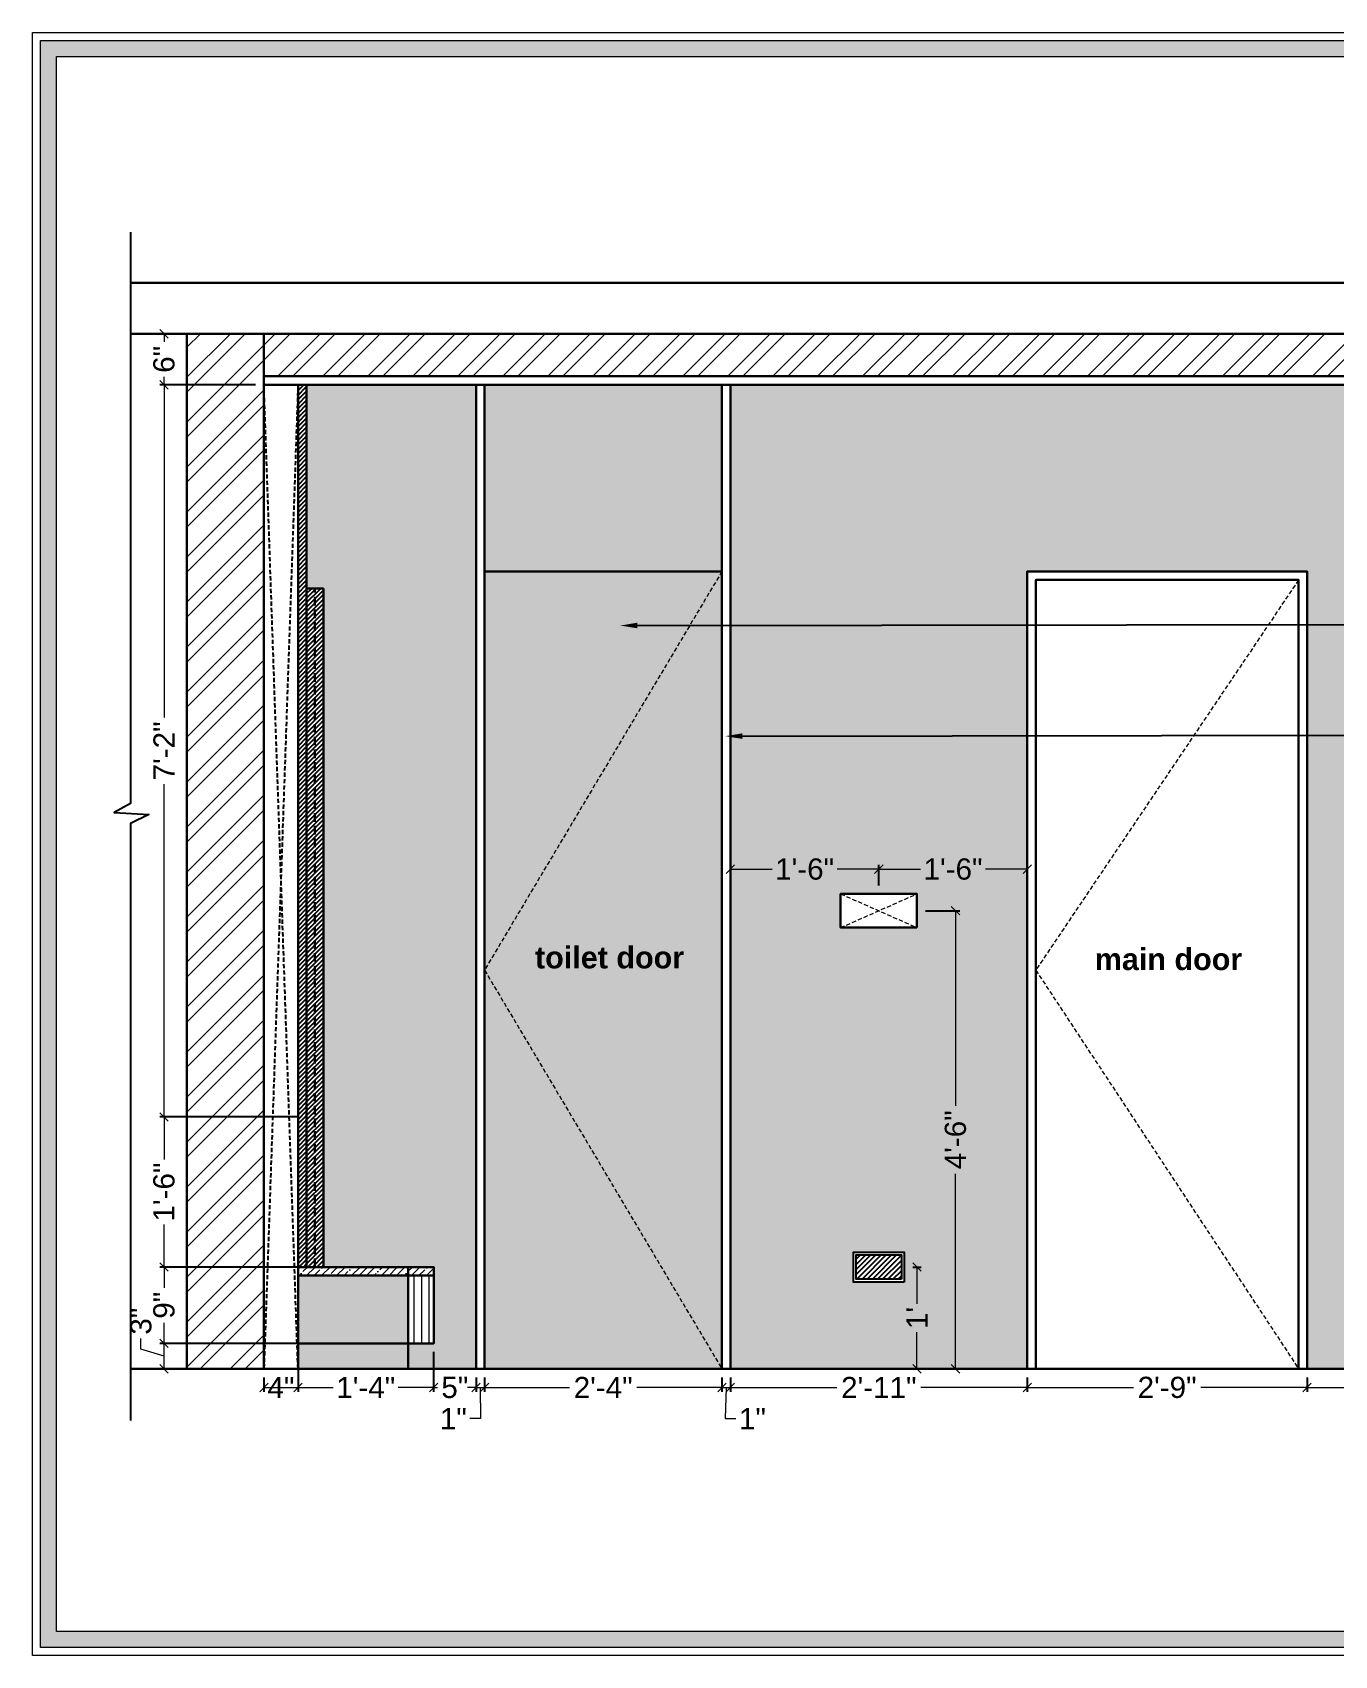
# Model space of a CAD drawing. Header units: millimetres. Extents: x 133760 to 136133, y -184957 to -182282.
# Drawn here: x 134092.3 to 134245.8, y -184296.5 to -184105.2 of the extents above; entities that cross this region are included whole.
import ezdxf
from ezdxf import colors
from ezdxf.entities.mleader import LeaderData, LeaderLine
from ezdxf.math import Vec2, Vec3

# ---------------------------------------------------------------- set-up
doc = ezdxf.new("R2010")
doc.units = ezdxf.units.MM
doc.header["$MEASUREMENT"] = 0
doc.header["$PDMODE"] = 35
for name, pattern in [('00 . GROUND FLOOR$0$DASHED', [0.75, 0.5, -0.25]), ('DASHED', [0.75, 0.5, -0.25]), ('DASHED2', [0.375, 0.25, -0.125]), ('DASHEDX2', [1.5, 1, -0.5])]:
    doc.linetypes.add(name, pattern=pattern)
doc.layers.get('Defpoints').update_dxf_attribs({"color": 220})
doc.layers.add('09ELECTRICAL', color=5, linetype='Continuous')
doc.layers.add('AR HATCH-7', color=7, linetype='Continuous')
for name, color, linetype, lineweight in [('Dimension', 10, 'DASHEDX2', 20), ('ELEC-wires', 1, 'DASHED2', 13), ('FURNITURE', 32, 'Continuous', 9), ('FURNITURE-1', 252, 'Continuous', 13), ('GF FALSE CEILING', 6, 'Continuous', 35), ('SECTION ( SLAB PLine )', 104, 'Continuous', 30), ('Text', 7, 'Continuous', 15), ('wall', 7, 'Continuous', 30)]:
    doc.layers.add(name, color=color, linetype=linetype, lineweight=lineweight)
doc.styles.add('Arial', font='arial.ttf')
doc.styles.get("Standard").update_dxf_attribs({"font": 'arial.ttf', "height": 6})
doc.styles.add('style4', font='ARIALN.TTF')
doc.dimstyles.new('ISO-25', dxfattribs={"dimtxt": 2.5, "dimasz": 1, "dimexe": 0.5, "dimexo": 1, "dimtad": 0, "dimdec": 0, "dimlunit": 4, "dimtxsty": 'Arial', "dimblk": 'OBLIQUE', "dimcen": 2.5, "dimclrd": 1, "dimclre": 1, "dimclrt": 5, "dimadec": 0, "dimazin": 0, "dimtfac": 1, "dimtdec": 0, "dimtmove": 0, "dimatfit": 3, "dimfxl": 1, "dimtfillclr": 5, "dimlwd": -1, "dimarcsym": 0})
pattern_1 = [(45, (-145.17926, 612.36888), (-0.26516504294, 0.26516504294), [])]

# ---------------------------------------------------------------- blocks, each defined once
blk = doc.blocks.new('_Oblique')
at = {"layer": 'wall', "color": 0, "lineweight": -2}
blk.add_line((-0.5, -0.5), (0.5, 0.5), dxfattribs=at)
blk = doc.blocks.new('*D153')
at = {"layer": 'Defpoints', "color": 0, "transparency": 16777216}
for p in [(134107.8, -184259.71), (134124.6, -184259.71), (134123.6, -184262.71)]:
    blk.add_point(p, dxfattribs=at)
at = {"layer": 'FURNITURE', "color": 1, "transparency": 16777216}
for p, q in [((134105.08, -184260.4), (134105.08, -184259.15)), ((134107.8, -184262.71), (134107.8, -184259.71)), ((134107.8, -184261.21), (134105.08, -184260.4))]:
    blk.add_line(p, q, dxfattribs=at)
at = {"layer": 'FURNITURE', "color": 1, "lineweight": -2, "transparency": 16777216}
for p, q in [((134123.6, -184259.71), (134107.3, -184259.71)), ((134122.6, -184262.71), (134107.3, -184262.71))]:
    blk.add_line(p, q, dxfattribs=at)
at = {"layer": 'FURNITURE', "color": 1, "transparency": 16777216}
for p, rotation in [((134107.8, -184259.71), 90), ((134107.8, -184262.71), 270)]:
    blk.add_blockref('_Oblique', p, dxfattribs=dict(at, rotation=rotation))
at = {"layer": 'FURNITURE', "color": 5, "lineweight": 0, "transparency": 16777216, "insert": (134105.08, -184257.09), "char_height": 2.5, "attachment_point": 5, "rotation": 90, "style": 'Arial'}
blk.add_mtext('3"', dxfattribs=at)
blk = doc.blocks.new('*D154')
at = {"layer": 'Defpoints', "color": 0, "transparency": 16777216}
for p in [(134107.8, -184250.71), (134124.6, -184250.71), (134124.6, -184259.71)]:
    blk.add_point(p, dxfattribs=at)
at = {"layer": 'FURNITURE', "color": 1, "lineweight": -2, "transparency": 16777216}
for p, q in [((134123.6, -184250.71), (134107.3, -184250.71)), ((134123.6, -184259.71), (134107.3, -184259.71))]:
    blk.add_line(p, q, dxfattribs=at)
at = {"layer": 'FURNITURE', "color": 1, "transparency": 16777216}
for p, q in [((134107.8, -184250.71), (134107.8, -184253.15)), ((134107.8, -184259.71), (134107.8, -184257.27))]:
    blk.add_line(p, q, dxfattribs=at)
for p, rotation in [((134107.8, -184250.71), 90), ((134107.8, -184259.71), 270)]:
    blk.add_blockref('_Oblique', p, dxfattribs=dict(at, rotation=rotation))
at = {"layer": 'FURNITURE', "color": 5, "lineweight": 0, "transparency": 16777216, "insert": (134107.8, -184255.21), "char_height": 2.5, "attachment_point": 5, "rotation": 90, "style": 'Arial'}
blk.add_mtext('9"', dxfattribs=at)
blk = doc.blocks.new('*D155')
at = {"layer": 'Defpoints', "color": 0, "transparency": 16777216}
for p in [(134107.8, -184233.02), (134124.6, -184233.02), (134124.6, -184250.71)]:
    blk.add_point(p, dxfattribs=at)
at = {"layer": 'FURNITURE', "color": 1, "lineweight": -2, "transparency": 16777216}
for p, q in [((134123.6, -184233.02), (134107.3, -184233.02)), ((134123.6, -184250.71), (134107.3, -184250.71))]:
    blk.add_line(p, q, dxfattribs=at)
at = {"layer": 'FURNITURE', "color": 1, "transparency": 16777216}
for p, q in [((134107.8, -184233.02), (134107.8, -184238.04)), ((134107.8, -184250.71), (134107.8, -184245.7))]:
    blk.add_line(p, q, dxfattribs=at)
for p, rotation in [((134107.8, -184233.02), 90), ((134107.8, -184250.71), 270)]:
    blk.add_blockref('_Oblique', p, dxfattribs=dict(at, rotation=rotation))
at = {"layer": 'FURNITURE', "color": 5, "lineweight": 0, "transparency": 16777216, "insert": (134107.8, -184241.87), "char_height": 2.5, "attachment_point": 5, "rotation": 90, "style": 'Arial'}
blk.add_mtext('1\'-6"', dxfattribs=at)
blk = doc.blocks.new('*D156')
at = {"layer": 'Defpoints', "color": 0, "transparency": 16777216}
for p in [(134107.8, -184146.71), (134119.58, -184146.71), (134124.6, -184233.02)]:
    blk.add_point(p, dxfattribs=at)
at = {"layer": 'FURNITURE', "color": 1, "lineweight": -2, "transparency": 16777216}
for p, q in [((134118.58, -184146.71), (134107.3, -184146.71)), ((134123.6, -184233.02), (134107.3, -184233.02))]:
    blk.add_line(p, q, dxfattribs=at)
at = {"layer": 'FURNITURE', "color": 1, "transparency": 16777216}
for p, q in [((134107.8, -184146.71), (134107.8, -184185.93)), ((134107.8, -184233.02), (134107.8, -184193.8))]:
    blk.add_line(p, q, dxfattribs=at)
for p, rotation in [((134107.8, -184146.71), 90), ((134107.8, -184233.02), 270)]:
    blk.add_blockref('_Oblique', p, dxfattribs=dict(at, rotation=rotation))
at = {"layer": 'FURNITURE', "color": 5, "lineweight": 0, "transparency": 16777216, "insert": (134107.8, -184189.87), "char_height": 2.5, "attachment_point": 5, "rotation": 90, "style": 'Arial'}
blk.add_mtext('7\'-2"', dxfattribs=at)
blk = doc.blocks.new('*D157')
at = {"layer": 'Defpoints', "color": 0, "transparency": 16777216}
for p in [(134107.8, -184140.71), (134119.58, -184140.71), (134119.58, -184146.71)]:
    blk.add_point(p, dxfattribs=at)
at = {"layer": 'FURNITURE', "color": 1, "lineweight": -2, "transparency": 16777216}
for p, q in [((134118.58, -184140.71), (134107.3, -184140.71)), ((134118.58, -184146.71), (134107.3, -184146.71))]:
    blk.add_line(p, q, dxfattribs=at)
at = {"layer": 'FURNITURE', "color": 1, "transparency": 16777216}
for p, q in [((134107.8, -184140.71), (134107.8, -184141.64)), ((134107.8, -184146.71), (134107.8, -184145.78))]:
    blk.add_line(p, q, dxfattribs=at)
for p, rotation in [((134107.8, -184140.71), 90), ((134107.8, -184146.71), 270)]:
    blk.add_blockref('_Oblique', p, dxfattribs=dict(at, rotation=rotation))
at = {"layer": 'FURNITURE', "color": 5, "lineweight": 0, "transparency": 16777216, "insert": (134107.8, -184143.71), "char_height": 2.5, "attachment_point": 5, "rotation": 90, "style": 'Arial'}
blk.add_mtext('6"', dxfattribs=at)
blk = doc.blocks.new('*D158')
at = {"layer": 'Defpoints', "color": 0, "transparency": 16777216}
for p in [(134123.6, -184259.71), (134119.58, -184262.71), (134123.6, -184264.91)]:
    blk.add_point(p, dxfattribs=at)
at = {"layer": 'FURNITURE', "color": 1, "lineweight": -2, "transparency": 16777216}
for p, q in [((134123.6, -184260.71), (134123.6, -184265.41)), ((134119.58, -184263.71), (134119.58, -184265.41))]:
    blk.add_line(p, q, dxfattribs=at)
at = {"layer": 'FURNITURE', "color": 1, "transparency": 16777216}
blk.add_line((134119.58, -184264.91), (134123.6, -184264.91), dxfattribs=at)
at = {"layer": 'FURNITURE', "color": 1, "transparency": 16777216, "rotation": 180}
blk.add_blockref('_Oblique', (134119.58, -184264.91), dxfattribs=at)
at = {"layer": 'FURNITURE', "color": 1, "transparency": 16777216}
blk.add_blockref('_Oblique', (134123.6, -184264.91), dxfattribs=at)
at = {"layer": 'FURNITURE', "color": 5, "lineweight": 0, "transparency": 16777216, "insert": (134121.59, -184264.91), "char_height": 2.5, "attachment_point": 5, "style": 'Arial'}
blk.add_mtext('4"', dxfattribs=at)
blk = doc.blocks.new('*D159')
at = {"layer": 'Defpoints', "color": 0, "transparency": 16777216}
for p in [(134123.6, -184259.71), (134139.59, -184259.71), (134139.59, -184264.91)]:
    blk.add_point(p, dxfattribs=at)
at = {"layer": 'FURNITURE', "color": 1, "lineweight": -2, "transparency": 16777216}
for p, q in [((134123.6, -184260.71), (134123.6, -184265.41)), ((134139.59, -184260.71), (134139.59, -184265.41))]:
    blk.add_line(p, q, dxfattribs=at)
at = {"layer": 'FURNITURE', "color": 1, "transparency": 16777216}
for p, q in [((134123.6, -184264.91), (134127.76, -184264.91)), ((134139.59, -184264.91), (134135.42, -184264.91))]:
    blk.add_line(p, q, dxfattribs=at)
at = {"layer": 'FURNITURE', "color": 1, "transparency": 16777216, "rotation": 180}
blk.add_blockref('_Oblique', (134123.6, -184264.91), dxfattribs=at)
at = {"layer": 'FURNITURE', "color": 1, "transparency": 16777216}
blk.add_blockref('_Oblique', (134139.59, -184264.91), dxfattribs=at)
at = {"layer": 'FURNITURE', "color": 5, "lineweight": 0, "transparency": 16777216, "insert": (134131.59, -184264.91), "char_height": 2.5, "attachment_point": 5, "style": 'Arial'}
blk.add_mtext('1\'-4"', dxfattribs=at)
blk = doc.blocks.new('*D160')
at = {"layer": 'Defpoints', "color": 0, "transparency": 16777216}
for p in [(134139.59, -184259.71), (134144.59, -184262.71), (134144.59, -184264.91)]:
    blk.add_point(p, dxfattribs=at)
at = {"layer": 'FURNITURE', "color": 1, "lineweight": -2, "transparency": 16777216}
for p, q in [((134139.59, -184260.71), (134139.59, -184265.41)), ((134144.59, -184263.71), (134144.59, -184265.41))]:
    blk.add_line(p, q, dxfattribs=at)
at = {"layer": 'FURNITURE', "color": 1, "transparency": 16777216}
for p, q in [((134139.59, -184264.91), (134138.59, -184264.91)), ((134139.59, -184264.91), (134140.03, -184264.91)), ((134144.59, -184264.91), (134144.15, -184264.91)), ((134144.59, -184264.91), (134145.59, -184264.91))]:
    blk.add_line(p, q, dxfattribs=at)
blk.add_blockref('_Oblique', (134139.59, -184264.91), dxfattribs=at)
at = {"layer": 'FURNITURE', "color": 1, "transparency": 16777216, "rotation": 180}
blk.add_blockref('_Oblique', (134144.59, -184264.91), dxfattribs=at)
at = {"layer": 'FURNITURE', "color": 5, "lineweight": 0, "transparency": 16777216, "insert": (134142.09, -184264.91), "char_height": 2.5, "attachment_point": 5, "style": 'Arial'}
blk.add_mtext('5"', dxfattribs=at)
blk = doc.blocks.new('*D161')
at = {"layer": 'Defpoints', "color": 0, "transparency": 16777216}
for p in [(134144.59, -184262.71), (134145.59, -184262.71), (134145.59, -184264.91)]:
    blk.add_point(p, dxfattribs=at)
at = {"layer": 'FURNITURE', "color": 1, "transparency": 16777216}
for p, q in [((134144.59, -184264.91), (134143.59, -184264.91)), ((134144.59, -184264.91), (134145.59, -184264.91)), ((134144.59, -184264.91), (134145.59, -184264.91)), ((134145.09, -184264.91), (134145.11, -184268.58)), ((134145.59, -184264.91), (134146.59, -184264.91)), ((134145.11, -184268.58), (134143.86, -184268.58))]:
    blk.add_line(p, q, dxfattribs=at)
at = {"layer": 'FURNITURE', "color": 1, "lineweight": -2, "transparency": 16777216}
for p, q in [((134144.59, -184263.71), (134144.59, -184265.41)), ((134145.59, -184263.71), (134145.59, -184265.41))]:
    blk.add_line(p, q, dxfattribs=at)
at = {"layer": 'FURNITURE', "color": 1, "transparency": 16777216}
blk.add_blockref('_Oblique', (134144.59, -184264.91), dxfattribs=at)
at = {"layer": 'FURNITURE', "color": 1, "transparency": 16777216, "rotation": 180}
blk.add_blockref('_Oblique', (134145.59, -184264.91), dxfattribs=at)
at = {"layer": 'FURNITURE', "color": 5, "lineweight": 0, "transparency": 16777216, "insert": (134141.91, -184268.58), "char_height": 2.5, "attachment_point": 5, "style": 'Arial'}
blk.add_mtext('1"', dxfattribs=at)
blk = doc.blocks.new('*D162')
at = {"layer": 'Defpoints', "color": 0, "transparency": 16777216}
for p in [(134145.59, -184262.71), (134173.58, -184262.71), (134173.58, -184264.91)]:
    blk.add_point(p, dxfattribs=at)
at = {"layer": 'FURNITURE', "color": 1, "lineweight": -2, "transparency": 16777216}
for p, q in [((134145.59, -184263.71), (134145.59, -184265.41)), ((134173.58, -184263.71), (134173.58, -184265.41))]:
    blk.add_line(p, q, dxfattribs=at)
at = {"layer": 'FURNITURE', "color": 1, "transparency": 16777216}
for p, q in [((134145.59, -184264.91), (134155.61, -184264.91)), ((134173.58, -184264.91), (134163.55, -184264.91))]:
    blk.add_line(p, q, dxfattribs=at)
at = {"layer": 'FURNITURE', "color": 1, "transparency": 16777216, "rotation": 180}
blk.add_blockref('_Oblique', (134145.59, -184264.91), dxfattribs=at)
at = {"layer": 'FURNITURE', "color": 1, "transparency": 16777216}
blk.add_blockref('_Oblique', (134173.58, -184264.91), dxfattribs=at)
at = {"layer": 'FURNITURE', "color": 5, "lineweight": 0, "transparency": 16777216, "insert": (134159.58, -184264.91), "char_height": 2.5, "attachment_point": 5, "style": 'Arial'}
blk.add_mtext('2\'-4"', dxfattribs=at)
blk = doc.blocks.new('*D163')
at = {"layer": 'Defpoints', "color": 0, "transparency": 16777216}
for p in [(134173.58, -184262.71), (134174.58, -184262.71), (134174.58, -184264.91)]:
    blk.add_point(p, dxfattribs=at)
at = {"layer": 'FURNITURE', "color": 1, "transparency": 16777216}
for p, q in [((134173.58, -184264.91), (134172.58, -184264.91)), ((134173.58, -184264.91), (134174.58, -184264.91)), ((134173.58, -184264.91), (134174.58, -184264.91)), ((134174.08, -184264.91), (134173.98, -184268.58)), ((134174.58, -184264.91), (134175.58, -184264.91)), ((134173.98, -184268.58), (134175.23, -184268.58))]:
    blk.add_line(p, q, dxfattribs=at)
at = {"layer": 'FURNITURE', "color": 1, "lineweight": -2, "transparency": 16777216}
for p, q in [((134173.58, -184263.71), (134173.58, -184265.41)), ((134174.58, -184263.71), (134174.58, -184265.41))]:
    blk.add_line(p, q, dxfattribs=at)
at = {"layer": 'FURNITURE', "color": 1, "transparency": 16777216}
blk.add_blockref('_Oblique', (134173.58, -184264.91), dxfattribs=at)
at = {"layer": 'FURNITURE', "color": 1, "transparency": 16777216, "rotation": 180}
blk.add_blockref('_Oblique', (134174.58, -184264.91), dxfattribs=at)
at = {"layer": 'FURNITURE', "color": 5, "lineweight": 0, "transparency": 16777216, "insert": (134177.18, -184268.58), "char_height": 2.5, "attachment_point": 5, "style": 'Arial'}
blk.add_mtext('1"', dxfattribs=at)
blk = doc.blocks.new('*D164')
at = {"layer": 'Defpoints', "color": 0, "transparency": 16777216}
for p in [(134174.58, -184262.71), (134209.58, -184262.71), (134209.58, -184264.91)]:
    blk.add_point(p, dxfattribs=at)
at = {"layer": 'FURNITURE', "color": 1, "lineweight": -2, "transparency": 16777216}
for p, q in [((134174.58, -184263.71), (134174.58, -184265.41)), ((134209.58, -184263.71), (134209.58, -184265.41))]:
    blk.add_line(p, q, dxfattribs=at)
at = {"layer": 'FURNITURE', "color": 1, "transparency": 16777216}
for p, q in [((134174.58, -184264.91), (134187.14, -184264.91)), ((134209.58, -184264.91), (134197.02, -184264.91))]:
    blk.add_line(p, q, dxfattribs=at)
at = {"layer": 'FURNITURE', "color": 1, "transparency": 16777216, "rotation": 180}
blk.add_blockref('_Oblique', (134174.58, -184264.91), dxfattribs=at)
at = {"layer": 'FURNITURE', "color": 1, "transparency": 16777216}
blk.add_blockref('_Oblique', (134209.58, -184264.91), dxfattribs=at)
at = {"layer": 'FURNITURE', "color": 5, "lineweight": 0, "transparency": 16777216, "insert": (134192.08, -184264.91), "char_height": 2.5, "attachment_point": 5, "style": 'Arial'}
blk.add_mtext('2\'-11"', dxfattribs=at)
blk = doc.blocks.new('*D165')
at = {"layer": 'Defpoints', "color": 0, "transparency": 16777216}
for p in [(134209.58, -184262.71), (134242.57, -184262.71), (134242.57, -184264.91)]:
    blk.add_point(p, dxfattribs=at)
at = {"layer": 'FURNITURE', "color": 1, "lineweight": -2, "transparency": 16777216}
for p, q in [((134209.58, -184263.71), (134209.58, -184265.41)), ((134242.57, -184263.71), (134242.57, -184265.41))]:
    blk.add_line(p, q, dxfattribs=at)
at = {"layer": 'FURNITURE', "color": 1, "transparency": 16777216}
for p, q in [((134209.58, -184264.91), (134222.1, -184264.91)), ((134242.57, -184264.91), (134230.04, -184264.91))]:
    blk.add_line(p, q, dxfattribs=at)
at = {"layer": 'FURNITURE', "color": 1, "transparency": 16777216, "rotation": 180}
blk.add_blockref('_Oblique', (134209.58, -184264.91), dxfattribs=at)
at = {"layer": 'FURNITURE', "color": 1, "transparency": 16777216}
blk.add_blockref('_Oblique', (134242.57, -184264.91), dxfattribs=at)
at = {"layer": 'FURNITURE', "color": 5, "lineweight": 0, "transparency": 16777216, "insert": (134226.07, -184264.91), "char_height": 2.5, "attachment_point": 5, "style": 'Arial'}
blk.add_mtext('2\'-9"', dxfattribs=at)
blk = doc.blocks.new('*D166')
at = {"layer": 'Defpoints', "color": 0, "transparency": 16777216}
for p in [(134282.06, -184259.71), (134242.57, -184262.71), (134282.06, -184264.91)]:
    blk.add_point(p, dxfattribs=at)
at = {"layer": 'FURNITURE', "color": 1, "lineweight": -2, "transparency": 16777216}
for p, q in [((134282.06, -184260.71), (134282.06, -184265.41)), ((134242.57, -184263.71), (134242.57, -184265.41))]:
    blk.add_line(p, q, dxfattribs=at)
at = {"layer": 'FURNITURE', "color": 1, "transparency": 16777216}
for p, q in [((134242.57, -184264.91), (134258.37, -184264.91)), ((134282.06, -184264.91), (134266.26, -184264.91))]:
    blk.add_line(p, q, dxfattribs=at)
at = {"layer": 'FURNITURE', "color": 1, "transparency": 16777216, "rotation": 180}
blk.add_blockref('_Oblique', (134242.57, -184264.91), dxfattribs=at)
at = {"layer": 'FURNITURE', "color": 1, "transparency": 16777216}
blk.add_blockref('_Oblique', (134282.06, -184264.91), dxfattribs=at)
at = {"layer": 'FURNITURE', "color": 5, "lineweight": 0, "transparency": 16777216, "insert": (134262.31, -184264.91), "char_height": 2.5, "attachment_point": 5, "style": 'Arial'}
blk.add_mtext('3\'-3"', dxfattribs=at)
blk = doc.blocks.new('RGH')
at = {"color": 242, "linetype": 'DASHED', "true_color": 0xcd2027}
for p, q in [((130318.55, 18194.22), (130309.54, 18198.2)), ((130318.55, 18198.2), (130309.54, 18194.22))]:
    blk.add_line(p, q, dxfattribs=at)
at = {"layer": 'ELEC-wires', "color": 5, "linetype": 'ByBlock', "lineweight": 30, "ltscale": 4}
blk.add_lwpolyline([(130309.54, 18198.2), (130318.55, 18198.2), (130318.55, 18194.22), (130309.54, 18194.22)], close=True, dxfattribs=at)
blk = doc.blocks.new('FLOOR LT.')
at = {"layer": '09ELECTRICAL'}
h = blk.add_hatch(dxfattribs=at)
h.set_pattern_fill('ANSI31', color=256, scale=6.05916, angle=180, style=0)
h.set_pattern_definition([(225, (8190.6031, -14293.93296), (0.535559115, -0.535559115), [])])
h.paths.add_polyline_path([(0.56, -5.52), (-8.83, -5.52), (-8.83, -0.49), (0.56, -0.49)])
for points in [[(1.17, -6.13), (-9.43, -6.13), (-9.43, 0.12), (1.17, 0.12)], [(0.56, -5.52), (-8.83, -5.52), (-8.83, -0.49), (0.56, -0.49)]]:
    blk.add_lwpolyline(points, close=True, dxfattribs=at)
blk = doc.blocks.new('*D260')
at = {"layer": 'Defpoints', "color": 0, "transparency": 16777216}
for p in [(134174.58, -184203.81), (134174.58, -184206.72), (134192.08, -184206.72)]:
    blk.add_point(p, dxfattribs=at)
at = {"layer": 'FURNITURE', "color": 1, "lineweight": -2, "transparency": 16777216}
for p, q in [((134174.58, -184205.72), (134174.58, -184203.31)), ((134192.08, -184205.72), (134192.08, -184203.31))]:
    blk.add_line(p, q, dxfattribs=at)
at = {"layer": 'FURNITURE', "color": 1, "transparency": 16777216}
for p, q in [((134174.58, -184203.81), (134179.5, -184203.81)), ((134192.08, -184203.81), (134187.16, -184203.81))]:
    blk.add_line(p, q, dxfattribs=at)
at = {"layer": 'FURNITURE', "color": 1, "transparency": 16777216, "rotation": 180}
blk.add_blockref('_Oblique', (134174.58, -184203.81), dxfattribs=at)
at = {"layer": 'FURNITURE', "color": 1, "transparency": 16777216}
blk.add_blockref('_Oblique', (134192.08, -184203.81), dxfattribs=at)
at = {"layer": 'FURNITURE', "color": 5, "transparency": 16777216, "insert": (134183.33, -184203.81), "char_height": 2.5, "attachment_point": 5, "style": 'Arial'}
blk.add_mtext('1\'-6"', dxfattribs=at)
blk = doc.blocks.new('*D261')
at = {"layer": 'Defpoints', "color": 0, "transparency": 16777216}
for p in [(134209.58, -184203.81), (134209.58, -184206.08), (134192.08, -184206.72)]:
    blk.add_point(p, dxfattribs=at)
at = {"layer": 'FURNITURE', "color": 1, "lineweight": -2, "transparency": 16777216}
for p, q in [((134192.08, -184205.72), (134192.08, -184203.31)), ((134209.58, -184205.08), (134209.58, -184203.31))]:
    blk.add_line(p, q, dxfattribs=at)
at = {"layer": 'FURNITURE', "color": 1, "transparency": 16777216}
for p, q in [((134192.08, -184203.81), (134197, -184203.81)), ((134209.58, -184203.81), (134204.66, -184203.81))]:
    blk.add_line(p, q, dxfattribs=at)
at = {"layer": 'FURNITURE', "color": 1, "transparency": 16777216, "rotation": 180}
blk.add_blockref('_Oblique', (134192.08, -184203.81), dxfattribs=at)
at = {"layer": 'FURNITURE', "color": 1, "transparency": 16777216}
blk.add_blockref('_Oblique', (134209.58, -184203.81), dxfattribs=at)
at = {"layer": 'FURNITURE', "color": 5, "transparency": 16777216, "insert": (134200.83, -184203.81), "char_height": 2.5, "attachment_point": 5, "style": 'Arial'}
blk.add_mtext('1\'-6"', dxfattribs=at)
blk = doc.blocks.new('*D262')
at = {"layer": 'Defpoints', "color": 0, "transparency": 16777216}
for p in [(134196.58, -184208.71), (134196.58, -184262.71), (134201.12, -184262.71)]:
    blk.add_point(p, dxfattribs=at)
at = {"layer": 'FURNITURE', "color": 1, "lineweight": -2, "transparency": 16777216}
for p, q in [((134197.58, -184208.71), (134201.62, -184208.71)), ((134197.58, -184262.71), (134201.62, -184262.71))]:
    blk.add_line(p, q, dxfattribs=at)
at = {"layer": 'FURNITURE', "color": 1, "transparency": 16777216}
for p, q in [((134201.12, -184208.71), (134201.12, -184231.71)), ((134201.12, -184262.71), (134201.12, -184239.71))]:
    blk.add_line(p, q, dxfattribs=at)
for p, rotation in [((134201.12, -184208.71), 90), ((134201.12, -184262.71), 270)]:
    blk.add_blockref('_Oblique', p, dxfattribs=dict(at, rotation=rotation))
at = {"layer": 'FURNITURE', "color": 5, "transparency": 16777216, "insert": (134201.12, -184235.71), "char_height": 2.5, "attachment_point": 5, "rotation": 90, "style": 'Arial'}
blk.add_mtext('4\'-6"', dxfattribs=at)
blk = doc.blocks.new('*D263')
at = {"layer": 'Defpoints', "color": 0, "transparency": 16777216}
for p in [(134195.08, -184250.71), (134195.08, -184262.71), (134196.58, -184262.71)]:
    blk.add_point(p, dxfattribs=at)
at = {"layer": 'FURNITURE', "color": 1, "lineweight": -2, "transparency": 16777216}
for p, q in [((134196.08, -184250.71), (134197.08, -184250.71)), ((134196.08, -184262.71), (134197.08, -184262.71))]:
    blk.add_line(p, q, dxfattribs=at)
at = {"layer": 'FURNITURE', "color": 1, "transparency": 16777216}
for p, q in [((134196.58, -184250.71), (134196.58, -184255.05)), ((134196.58, -184262.71), (134196.58, -184258.37))]:
    blk.add_line(p, q, dxfattribs=at)
for p, rotation in [((134196.58, -184250.71), 90), ((134196.58, -184262.71), 270)]:
    blk.add_blockref('_Oblique', p, dxfattribs=dict(at, rotation=rotation))
at = {"layer": 'FURNITURE', "color": 5, "transparency": 16777216, "insert": (134196.58, -184256.71), "char_height": 2.5, "attachment_point": 5, "rotation": 90, "style": 'Arial'}
blk.add_mtext("1'", dxfattribs=at)

msp = doc.modelspace()

# ---------------------------------------------------------------- hatches: boundary and pattern name
at = {"layer": 'AR HATCH-7', "lineweight": 0, "true_color": 0x939598, "transparency": 33554687}
h = msp.add_hatch(dxfattribs=at)
h.set_pattern_fill('ANSI32', color=252, scale=10)
h.set_pattern_definition([(45, (-380.5083, -735.7722), (-2.65165043, 2.65165043), []), (45, (-378.7405, -735.7722), (-2.65165043, 2.65165043), [])])
h.paths.add_polyline_path([(134119.58, -184140.71), (134110.51, -184140.71), (134110.51, -184262.71), (134119.58, -184262.71)])
h.paths.add_polyline_path([(134287.07, -184140.71), (134283.06, -184140.71), (134283.06, -184262.71), (134287.07, -184262.71)])
at = {"layer": 'Dimension', "true_color": 0xd39e00, "transparency": 33554687}
h = msp.add_hatch(color=42, dxfattribs=at)
h.paths.add_polyline_path([(134093.23, -184106.13), (134093.23, -184295.56), (134362.36, -184295.56), (134362.36, -184106.13)])
h.paths.add_polyline_path([(134095.12, -184108.02), (134360.47, -184108.02), (134360.47, -184293.67), (134095.12, -184293.67)], flags=16)
at = {"layer": 'FURNITURE', "lineweight": 30, "true_color": 0xf4f3f0, "transparency": 33554687}
h = msp.add_hatch(color=7, dxfattribs=at)
h.dxf.hatch_style = 1
h.paths.add_polyline_path([(134144.59, -184146.71), (134124.6, -184146.71), (134124.6, -184170.71), (134126.6, -184170.71), (134126.6, -184250.71), (134136.6, -184250.71), (134139.6, -184250.71), (134139.6, -184259.71), (134136.6, -184259.71), (134136.6, -184262.71), (134144.59, -184262.71)])
h.paths.add_polyline_path([(134107.68, -184259.29), (134107.68, -184254.86), (134102.53, -184254.86), (134102.53, -184259.29)], flags=9)
h.paths.add_polyline_path([(134110.4, -184257.42), (134110.4, -184252.99), (134105.24, -184252.99), (134105.24, -184257.42)], flags=9)
h.paths.add_polyline_path([(134110.4, -184246.08), (134110.4, -184237.87), (134105.24, -184237.87), (134105.24, -184246.08)], flags=9)
h.paths.add_polyline_path([(134110.42, -184193.97), (134110.42, -184185.77), (134105.27, -184185.77), (134105.27, -184193.97)], flags=9)
h.paths.add_polyline_path([(134119.44, -184267.52), (134123.87, -184267.52), (134123.87, -184262.37), (134119.44, -184262.37)], flags=9)
h.paths.add_polyline_path([(134127.38, -184267.53), (134135.59, -184267.53), (134135.59, -184262.38), (134127.38, -184262.38)], flags=9)
h.paths.add_polyline_path([(134139.88, -184267.5), (134144.31, -184267.5), (134144.31, -184262.35), (134139.88, -184262.35)], flags=9)
h.paths.add_polyline_path([(134139.59, -184271.2), (134144.02, -184271.2), (134144.02, -184266.04), (134139.59, -184266.04)], flags=9)
h.paths.add_polyline_path([(134155.51, -184267.53), (134163.72, -184267.53), (134163.72, -184262.38), (134155.51, -184262.38)], flags=9)
h.paths.add_polyline_path([(134174.85, -184271.2), (134179.28, -184271.2), (134179.28, -184266.04), (134174.85, -184266.04)], flags=9)
h.paths.add_polyline_path([(134187.04, -184267.53), (134197.18, -184267.53), (134197.18, -184262.38), (134187.04, -184262.38)], flags=9)
h.paths.add_polyline_path([(134222, -184267.51), (134230.21, -184267.51), (134230.21, -184262.35), (134222, -184262.35)], flags=9)
h.paths.add_polyline_path([(134328.05, -184119.27), (134352.59, -184119.27), (134352.59, -184116.02), (134328.05, -184116.02)], flags=9)
h.paths.add_polyline_path([(134327.72, -184180.65), (134357.26, -184180.65), (134357.26, -184177.5), (134327.72, -184177.5)], flags=9)
h.paths.add_polyline_path([(134333.43, -184165.24), (134350.39, -184165.24), (134350.39, -184162.09), (134333.43, -184162.09)], flags=9)
h.paths.add_polyline_path([(134332.02, -184161.65), (134350.38, -184161.65), (134350.38, -184158.5), (134332.02, -184158.5)], flags=9)
h.paths.add_polyline_path([(134330.21, -184125.98), (134351.65, -184125.98), (134351.65, -184122.73), (134330.21, -184122.73)], flags=9)
h.paths.add_polyline_path([(134326.29, -184122.03), (134355.55, -184122.03), (134355.55, -184118.77), (134326.29, -184118.77)], flags=9)
h.paths.add_polyline_path([(134347.15, -184232.59), (134353.42, -184232.59), (134353.42, -184230.28), (134347.15, -184230.28)], flags=9)
h.paths.add_polyline_path([(134341.4, -184190.47), (134353.2, -184190.47), (134353.2, -184188.11), (134341.4, -184188.11)], flags=9)
h.paths.add_polyline_path([(134325.65, -184200.38), (134334.7, -184200.38), (134334.7, -184197.99), (134325.65, -184197.99)], flags=9)
h.paths.add_polyline_path([(134326.13, -184190.43), (134333.24, -184190.43), (134333.24, -184188.12), (134326.13, -184188.12)], flags=9)
h.paths.add_polyline_path([(134323.79, -184173.48), (134345.39, -184173.48), (134345.39, -184170.23), (134323.79, -184170.23)], flags=9)
h.paths.add_polyline_path([(134327.86, -184267.71), (134345.22, -184267.71), (134345.22, -184264.99), (134327.86, -184264.99)], flags=9)
h.paths.add_polyline_path([(134327.51, -184263.9), (134341.53, -184263.9), (134341.53, -184261.18), (134327.51, -184261.18)], flags=9)
h.paths.add_polyline_path([(134327.84, -184259.58), (134353.58, -184259.58), (134353.58, -184256.87), (134327.84, -184256.87)], flags=9)
h.paths.add_polyline_path([(134328.06, -184255.84), (134348.05, -184255.84), (134348.05, -184253.13), (134328.06, -184253.13)], flags=9)
h.paths.add_polyline_path([(134323.27, -184155.56), (134346.67, -184155.56), (134346.67, -184152.3), (134323.27, -184152.3)], flags=9)
h.paths.add_polyline_path([(134323.79, -184149.56), (134355.14, -184149.56), (134355.14, -184141.26), (134323.79, -184141.26)], flags=9)
h.paths.add_polyline_path([(134323.79, -184140.57), (134357.59, -184140.57), (134357.59, -184138.16), (134323.79, -184138.16)], flags=9)
h.paths.add_polyline_path([(134323.79, -184137.47), (134350.07, -184137.47), (134350.07, -184135.06), (134323.79, -184135.06)], flags=9)
h.paths.add_polyline_path([(134323.99, -184132.69), (134332.8, -184132.69), (134332.8, -184130.3), (134323.99, -184130.3)], flags=9)
h.paths.add_polyline_path([(134348.99, -184219.58), (134351.48, -184219.58), (134351.48, -184217.94), (134348.99, -184217.94)], flags=9)
h.paths.add_polyline_path([(134344.53, -184219.58), (134347.02, -184219.58), (134347.02, -184217.94), (134344.53, -184217.94)], flags=9)
h.paths.add_polyline_path([(134323.92, -184220.13), (134339.43, -184220.13), (134339.43, -184217.73), (134323.92, -184217.73)], flags=9)
h.paths.add_polyline_path([(134345.73, -184224.76), (134354.88, -184224.76), (134354.88, -184221.59), (134345.73, -184221.59)], flags=9)
h.paths.add_polyline_path([(134323.92, -184224.72), (134341.71, -184224.72), (134341.71, -184222.33), (134323.92, -184222.33)], flags=9)
h.paths.add_polyline_path([(134347.12, -184229.03), (134353.4, -184229.03), (134353.4, -184225.85), (134347.12, -184225.85)], flags=9)
h.paths.add_polyline_path([(134323.93, -184232.59), (134336.91, -184232.59), (134336.91, -184230.27), (134323.93, -184230.27)], flags=9)
h.paths.add_polyline_path([(134344.74, -184237.35), (134355.83, -184237.35), (134355.83, -184234.96), (134344.74, -184234.96)], flags=9)
h.paths.add_polyline_path([(134323.92, -184237.15), (134339.32, -184237.15), (134339.32, -184234.76), (134323.92, -184234.76)], flags=9)
h.paths.add_polyline_path([(134323.55, -184228.66), (134332, -184228.66), (134332, -184226.27), (134323.55, -184226.27)], flags=9)
h.paths.add_polyline_path([(134324.98, -184212.8), (134357.52, -184212.8), (134357.52, -184208.78), (134324.98, -184208.78)], flags=9)
h.paths.add_polyline_path([(134328.3, -184113.56), (134354.78, -184113.56), (134354.78, -184110.31), (134328.3, -184110.31)], flags=9)
h.paths.add_polyline_path([(134118.71, -184278.78), (134169.76, -184278.78), (134169.76, -184268.99), (134118.71, -184268.99)], flags=9)
h.paths.add_polyline_path([(134216.68, -184217.09), (134235.22, -184217.09), (134235.22, -184211.71), (134216.68, -184211.71)], flags=9)
h.paths.add_polyline_path([(134150.85, -184216.9), (134169.72, -184216.9), (134169.72, -184211.52), (134150.85, -184211.52)], flags=9)
at = {"layer": 'FURNITURE', "lineweight": 25, "transparency": 33554534}
h = msp.add_hatch(dxfattribs=at)
h.set_pattern_fill('ANSI31', color=256, scale=3)
h.set_pattern_definition(pattern_1)
h.paths.add_polyline_path([(134124.6, -184146.71), (134123.6, -184146.71), (134123.6, -184250.71), (134124.6, -184250.71)])
at = {"layer": 'FURNITURE', "lineweight": 30, "true_color": 0xf4f3f0, "transparency": 33554687}
h = msp.add_hatch(color=7, dxfattribs=at)
h.dxf.hatch_style = 1
h.paths.add_polyline_path([(134173.58, -184146.71), (134145.59, -184146.71), (134145.59, -184168.71), (134173.58, -184168.71)])
h.paths.add_polyline_path([(134173.58, -184168.71), (134145.59, -184168.71), (134173.58, -184215.71)], flags=17)
h.paths.add_polyline_path([(134145.59, -184168.71), (134145.59, -184262.71), (134173.58, -184215.71)])
h.paths.add_polyline_path([(134173.58, -184215.71), (134145.59, -184262.71), (134173.58, -184262.71)], flags=17)
h = msp.add_hatch(color=7, dxfattribs=at)
h.dxf.hatch_style = 1
h.paths.add_polyline_path([(134242.57, -184262.71), (134257.06, -184262.71), (134257.06, -184260.71), (134255.56, -184260.71, -0.414214), (134255.06, -184260.21), (134255.06, -184246.71, -0.414214), (134257.06, -184244.71), (134271.06, -184244.71, -0.414214), (134273.06, -184246.71), (134273.06, -184260.21, -0.414214), (134272.56, -184260.71), (134271.06, -184260.71), (134271.06, -184262.71), (134283.06, -184262.71), (134283.06, -184259.71), (134275.06, -184259.71), (134275.06, -184238.71), (134268.06, -184238.71), (134268.06, -184233.21), (134268.31, -184233.21), (134268.31, -184233.46, 1), (134268.81, -184233.46), (134268.81, -184232.71), (134269.06, -184232.71), (134275.06, -184232.71), (134275.06, -184146.71), (134174.58, -184146.71), (134174.58, -184262.71), (134209.58, -184262.71), (134209.58, -184168.71), (134242.57, -184168.71)])
h.paths.add_polyline_path([(134263.56, -184224.72), (134272.56, -184224.72), (134272.56, -184228.7), (134263.56, -184228.7)], flags=16)
h.paths.add_polyline_path([(134196.58, -184206.72), (134196.58, -184210.7), (134187.57, -184210.7), (134187.57, -184206.72)], flags=16)
h.paths.add_polyline_path([(134195.08, -184248.94), (134195.08, -184252.48), (134189.08, -184252.48), (134189.08, -184248.94)], flags=16)
h.paths.add_polyline_path([(134194.74, -184249.29), (134194.74, -184252.14), (134189.42, -184252.14), (134189.42, -184249.29)], flags=0)
at = {"layer": 'FURNITURE', "lineweight": 25, "transparency": 33554534}
h = msp.add_hatch(dxfattribs=at)
h.set_pattern_fill('ANSI31', color=256, scale=3)
h.set_pattern_definition(pattern_1)
h.paths.add_polyline_path([(134126.6, -184170.71), (134124.6, -184170.71), (134124.6, -184250.71), (134126.6, -184250.71)])
at = {"layer": 'FURNITURE', "lineweight": 0, "true_color": 0x636466, "transparency": 33554687}
h = msp.add_hatch(dxfattribs=at)
h.set_pattern_fill('ANSI35', color=251, scale=5)
h.set_pattern_definition([(45, (-327.0907, 231.8046), (-0.8838834765, 0.8838834765), []), (45, (-326.2068, 231.8046), (-0.8838834765, 0.8838834765), [1.5625, -0.3125, 0, -0.3125])])
h.paths.add_polyline_path([(134136.6, -184250.71), (134123.6, -184250.71), (134123.6, -184251.71), (134136.6, -184251.71)])
h.paths.add_polyline_path([(134139.6, -184250.71), (134136.6, -184250.71), (134136.6, -184251.71), (134139.6, -184251.71)])
at = {"layer": 'FURNITURE', "lineweight": 0, "true_color": 0xbbab95, "transparency": 33554687}
h = msp.add_hatch(color=253, dxfattribs=at)
h.dxf.hatch_style = 1
h.paths.add_polyline_path([(134136.6, -184259.71), (134123.6, -184259.71), (134123.6, -184262.71), (134136.6, -184262.71)])
h.paths.add_polyline_path([(134136.6, -184251.71), (134123.6, -184251.71), (134123.6, -184259.71), (134136.6, -184259.71)])
at = {"layer": 'FURNITURE', "lineweight": 0, "true_color": 0x636466, "transparency": 33554687}
h = msp.add_hatch(dxfattribs=at)
h.set_pattern_fill('ANSI31', color=251, scale=7, angle=45)
h.set_pattern_definition([(90, (-667.8151, 521.7826), (-0.875, 0), [])])
h.paths.add_polyline_path([(134136.6, -184259.71), (134139.6, -184259.71), (134139.6, -184251.71), (134136.6, -184251.71)])
at = {"layer": 'FURNITURE-1', "lineweight": 0, "transparency": 33554572}
h = msp.add_hatch(dxfattribs=at)
h.set_pattern_fill('ANSI32', color=6, scale=10)
h.set_pattern_definition([(45, (-380.5083, -735.7722), (-2.65165043, 2.65165043), []), (45, (-378.7405, -735.7722), (-2.65165043, 2.65165043), [])])
h.paths.add_polyline_path([(134283.06, -184140.71), (134119.58, -184140.71), (134119.58, -184145.71), (134283.06, -184145.71)])

# ---------------------------------------------------------------- linework, layer by layer
at = {"layer": 'Dimension', "color": 42, "linetype": 'Continuous', "true_color": 0xd39e00, "transparency": 33554687}
for points in [[(134092.29, -184105.18), (134363.3, -184105.18), (134363.3, -184296.5), (134092.29, -184296.5)], [(134093.23, -184106.13), (134362.36, -184106.13), (134362.36, -184295.56), (134093.23, -184295.56)], [(134095.12, -184108.02), (134360.47, -184108.02), (134360.47, -184293.67), (134095.12, -184293.67)]]:
    msp.add_lwpolyline(points, close=True, dxfattribs=at)
at = {"layer": 'FURNITURE', "linetype": '00 . GROUND FLOOR$0$DASHED', "lineweight": 25}
for p, q in [((134123.6, -184262.71), (134119.58, -184146.71)), ((134123.6, -184146.71), (134119.58, -184262.71))]:
    msp.add_line(p, q, dxfattribs=at)
at = {"layer": 'FURNITURE', "lineweight": 30}
for p, q in [((134123.6, -184262.71), (134123.6, -184146.71)), ((134124.6, -184250.71), (134124.6, -184146.71)), ((134144.59, -184262.71), (134144.59, -184146.71)), ((134145.59, -184168.71), (134145.59, -184146.71)), ((134173.58, -184168.71), (134173.58, -184146.71)), ((134174.58, -184262.71), (134174.58, -184146.71)), ((134145.59, -184168.71), (134145.59, -184262.71)), ((134145.59, -184168.71), (134173.58, -184168.71)), ((134173.58, -184168.71), (134173.58, -184262.71)), ((134123.6, -184251.71), (134139.6, -184251.71))]:
    msp.add_line(p, q, dxfattribs=at)
at = {"layer": 'FURNITURE', "color": 252, "linetype": '00 . GROUND FLOOR$0$DASHED', "lineweight": 15, "true_color": 0x939598}
for p, q in [((134173.58, -184168.71), (134145.59, -184215.71)), ((134241.57, -184169.71), (134210.58, -184215.71)), ((134145.59, -184215.71), (134173.58, -184262.71)), ((134210.58, -184215.71), (134241.57, -184262.71))]:
    msp.add_line(p, q, dxfattribs=at)
at = {"layer": 'FURNITURE', "color": 3, "linetype": 'DASHEDX2', "lineweight": 30}
msp.add_line((134125.6, -184250.71), (134125.6, -184170.71), dxfattribs=at)
at = {"layer": 'FURNITURE', "color": 252, "lineweight": 25, "true_color": 0x939598, "transparency": 33554687}
msp.add_lwpolyline([(134103.84, -184128.71), (134103.84, -184196.08), (134101.91, -184197.13), (134106.03, -184197.38), (134103.84, -184198.41), (134103.84, -184268.8)], dxfattribs=at)
at = {"layer": 'FURNITURE', "lineweight": 30}
for points in [[(134209.58, -184262.71), (134209.58, -184168.71), (134242.57, -184168.71), (134242.57, -184262.71)], [(134210.58, -184262.71), (134210.58, -184169.71), (134241.57, -184169.71), (134241.57, -184262.71)]]:
    msp.add_lwpolyline(points, dxfattribs=at)
for points in [[(134126.6, -184170.71), (134124.6, -184170.71), (134124.6, -184250.71), (134126.6, -184250.71)], [(134123.6, -184259.71), (134136.6, -184259.71), (134136.6, -184250.71), (134123.6, -184250.71)], [(134136.6, -184259.71), (134139.6, -184259.71), (134139.6, -184250.71), (134136.6, -184250.71)], [(134123.6, -184259.71), (134136.6, -184259.71), (134136.6, -184262.71), (134123.6, -184262.71)]]:
    msp.add_lwpolyline(points, close=True, dxfattribs=at)
at = {"layer": 'GF FALSE CEILING', "lineweight": 30}
for p, q in [((134119.58, -184145.71), (134283.06, -184145.71)), ((134119.58, -184146.71), (134283.06, -184146.71))]:
    msp.add_line(p, q, dxfattribs=at)
at = {"layer": 'SECTION ( SLAB PLine )', "color": 1}
for p, q in [((134103.84, -184134.71), (134293.46, -184134.71)), ((134103.84, -184140.71), (134293.46, -184140.71)), ((134293.46, -184262.71), (134103.84, -184262.71))]:
    msp.add_line(p, q, dxfattribs=at)
at = {"layer": 'wall', "lineweight": 30}
for p, q in [((134110.51, -184140.71), (134110.51, -184262.71)), ((134119.58, -184140.71), (134119.58, -184262.71))]:
    msp.add_line(p, q, dxfattribs=at)

# ---------------------------------------------------------------- block references
at = {"layer": '09ELECTRICAL', "linetype": 'Continuous', "transparency": 33554687, "xscale": 0.5658818990306744, "yscale": 0.5658818990306744, "zscale": 0.5658818990306744}
msp.add_blockref('FLOOR LT.', (134194.42, -184249.01), dxfattribs=at)
at = {"layer": 'ELEC-wires', "linetype": 'ByBlock', "lineweight": -3, "rotation": 180}
msp.add_blockref('RGH', (264506.12, -166012.5), dxfattribs=at)

# ---------------------------------------------------------------- texts
at = {"layer": 'Text', "lineweight": 0, "char_height": 2.5757, "width": 28.5831, "attachment_point": 1}
for s, insert in [('{\\fArial Rounded MT Bold|b0|i0|c0|p34;toilet door }', (134151.54, -184212.93, -0.01)), ('{\\fArial Rounded MT Bold|b0|i0|c0|p34;main door }', (134217.54, -184213.13, -0.01))]:
    msp.add_mtext(s, dxfattribs=dict(at, insert=insert))

# ---------------------------------------------------------------- dimensions: what is measured, and where the dimension line sits
at = {"layer": 'FURNITURE', "lineweight": 0}
for base, p1, p2, picture, middle in [((134107.8, -184140.71), (134119.58, -184146.71), (134119.58, -184140.71), '*D157', (134107.8, -184143.71)), ((134107.8, -184146.71), (134124.6, -184233.02), (134119.58, -184146.71), '*D156', (134107.8, -184189.87)), ((134107.8, -184233.02), (134124.6, -184250.71), (134124.6, -184233.02), '*D155', (134107.8, -184241.87)), ((134107.8, -184250.71), (134124.6, -184259.71), (134124.6, -184250.71), '*D154', (134107.8, -184255.21)), ((134107.8, -184259.71), (134123.6, -184262.71), (134124.6, -184259.71), '*D153', (134105.08, -184258.52))]:
    dim = msp.add_linear_dim(base=base, p1=p1, p2=p2, angle=90, dimstyle='ISO-25', override={"dimtmove": 1}, dxfattribs=at)
    dim.commit()
    dim.dimension.update_dxf_attribs({"geometry": picture, "text_midpoint": middle})
at = {"layer": 'FURNITURE'}
dim = msp.add_linear_dim(base=(134174.5772, -184203.8126), p1=(134192.0785, -184206.7181), p2=(134174.5772, -184206.7181), dimstyle='ISO-25', dxfattribs=at)
dim.commit()
dim.dimension.update_dxf_attribs({"geometry": '*D260', "text_midpoint": (134183.3278, -184203.8126)})
dim = msp.add_linear_dim(base=(134209.5797, -184203.8126), p1=(134192.0785, -184206.7181), p2=(134209.5797, -184206.0758), dimstyle='ISO-25', override={"dimtmove": 1}, dxfattribs=at)
dim.commit()
dim.dimension.update_dxf_attribs({"geometry": '*D261', "text_midpoint": (134200.8291, -184203.8126)})
for base, p1, p2, picture, middle in [((134201.12, -184262.71), (134196.58, -184208.71), (134196.58, -184262.71), '*D262', (134201.12, -184235.71)), ((134196.58, -184262.71), (134195.08, -184250.71), (134195.08, -184262.71), '*D263', (134196.58, -184256.71))]:
    dim = msp.add_linear_dim(base=base, p1=p1, p2=p2, angle=90, dimstyle='ISO-25', dxfattribs=at)
    dim.commit()
    dim.dimension.update_dxf_attribs({"geometry": picture, "text_midpoint": middle})
at = {"layer": 'FURNITURE', "lineweight": 0}
for base, p1, p2, picture, middle in [((134123.6, -184264.91), (134119.58, -184262.71), (134123.6, -184259.71), '*D158', (134121.59, -184264.91)), ((134145.59, -184264.91), (134144.59, -184262.71), (134145.59, -184262.71), '*D161', (134143.23, -184268.58)), ((134174.58, -184264.91), (134173.58, -184262.71), (134174.58, -184262.71), '*D163', (134175.86, -184268.58))]:
    dim = msp.add_linear_dim(base=base, p1=p1, p2=p2, dimstyle='ISO-25', override={"dimtmove": 1}, dxfattribs=at)
    dim.commit()
    dim.dimension.update_dxf_attribs({"geometry": picture, "text_midpoint": middle, "dimtype": 160})
for base, p1, p2, picture, middle in [((134139.59, -184264.91), (134123.6, -184259.71), (134139.59, -184259.71), '*D159', (134131.59, -184264.91)), ((134144.59, -184264.91), (134139.59, -184259.71), (134144.59, -184262.71), '*D160', (134142.09, -184264.91)), ((134282.06, -184264.91), (134242.57, -184262.71), (134282.06, -184259.71), '*D166', (134262.31, -184264.91)), ((134173.58, -184264.91), (134145.59, -184262.71), (134173.58, -184262.71), '*D162', (134159.58, -184264.91)), ((134209.58, -184264.91), (134174.58, -184262.71), (134209.58, -184262.71), '*D164', (134192.08, -184264.91)), ((134242.57, -184264.91), (134209.58, -184262.71), (134242.57, -184262.71), '*D165', (134226.07, -184264.91))]:
    dim = msp.add_linear_dim(base=base, p1=p1, p2=p2, dimstyle='ISO-25', override={"dimtmove": 1}, dxfattribs=at)
    dim.commit()
    dim.dimension.update_dxf_attribs({"geometry": picture, "text_midpoint": middle})

# ---------------------------------------------------------------- leaders
at = {"layer": 'Text', "color": 1, "lineweight": 0, "ltscale": 20}
ml = msp.add_multileader_mtext('Standard', dxfattribs=at)
ml.set_content('concealed door', color=1, style='style4')
ml.set_leader_properties()
ml.build(insert=Vec2(0, 0))
ml.multileader.update_dxf_attribs({"dogleg_length": 2.02, "arrow_head_size": 2})
ctx = ml.context
ctx.base_point, ctx.char_height, ctx.arrow_head_size, ctx.landing_gap_size, ctx.plane_origin = Vec3(134295.72, -184174.9), 3, 2, 0.4, Vec3(134228.68, -184174.9)
notes = []
notes.append((ctx, [(0, (1, 1, 0), (134293.69, -184174.9), (1, 0), 2.02, [(0, [(134161.6, -184175.09)], 0, [])])]))
ctx.mtext.insert = Vec3(134296.12, -184173.38)
ml = msp.add_multileader_mtext('Standard', dxfattribs=at)
ml.set_content('hdmr + wall color \\P_finish patti', color=1, style='style4')
ml.set_leader_properties()
ml.build(insert=Vec2(0, 0))
ml.multileader.update_dxf_attribs({"dogleg_length": 2.02, "arrow_head_size": 2})
ctx = ml.context
ctx.base_point, ctx.char_height, ctx.arrow_head_size, ctx.landing_gap_size, ctx.plane_origin = Vec3(134295.72, -184187.94), 3, 2, 0.4, Vec3(134228.68, -184187.94)
notes.append((ctx, [(0, (1, 1, 0), (134293.69, -184187.94), (1, 0), 2.02, [(0, [(134174, -184188.13)], 0, [])])]))
ctx.mtext.insert = Vec3(134296.12, -184186.03)
for ctx, leaders in notes:
    for number, flags, end, landing, length, lines in leaders:
        leader = LeaderData()
        leader.index, (leader.has_last_leader_line, leader.has_dogleg_vector, leader.attachment_direction) = number, flags
        leader.last_leader_point, leader.dogleg_vector, leader.dogleg_length = Vec3(end), Vec3(landing), length
        for number, points, colour, breaks in lines:
            line = LeaderLine()
            line.index, line.vertices, line.color, line.breaks = number, Vec3.list(points), colors.encode_raw_color(colour), breaks
            leader.lines.append(line)
        ctx.leaders.append(leader)

doc.saveas('drawing.dxf')
